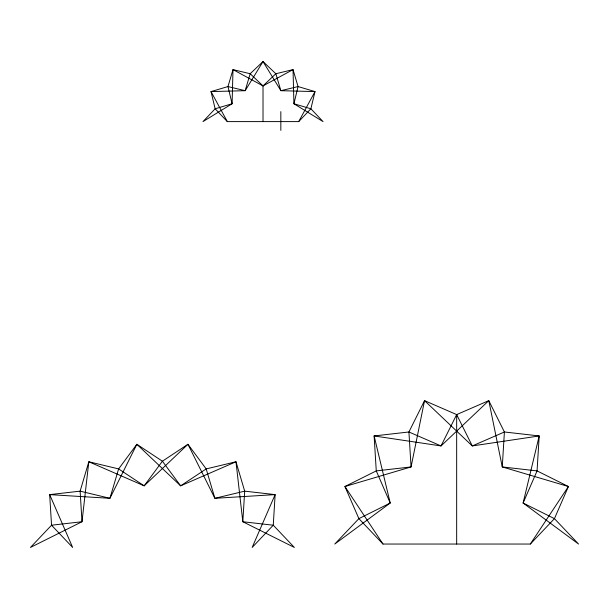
<?xml version="1.0" encoding="UTF-8"?>
<svg xmlns="http://www.w3.org/2000/svg" width="609" height="609" viewBox="0 0 609 609"><rect width="100%" height="100%" fill="white"/><g stroke="black" fill="none" stroke-linecap="round" stroke-linejoin="round"><path stroke-width="0.91" d="M530.332 544.043L568.41 486.522L537.062 470.902L502.265 466.936L488.783 400.638L456.666 414.6L441.038 445.94L374.124 435.945L376.263 470.902L390.224 503.019L334.775 544.043L358.884 518.64L390.224 503.019L374.124 435.945L408.921 431.979L441.038 445.94L488.783 400.638L504.404 431.979L502.265 466.936L568.41 486.522L554.441 518.64L530.332 544.043L382.992 544.043L358.884 518.64L344.922 486.522L376.263 470.902L411.06 466.936L424.549 400.638L456.666 414.6L472.287 445.94L539.201 435.945L537.062 470.902L523.101 503.019L578.55 544.043L554.441 518.64L523.101 503.019L539.201 435.945L504.404 431.979L472.287 445.94L424.549 400.638L408.921 431.979L411.06 466.936L344.922 486.522L382.992 544.043M298.707 121.602L315.005 91.586L298.052 86.562L280.863 90.688L263.012 61.562L250.185 73.735L245.168 90.688L211.018 91.586L215.144 108.775L227.317 121.602L298.707 121.602L310.879 108.775L315.005 91.586L280.863 90.688L275.839 73.735L263.012 61.562L245.168 90.688L227.972 86.562L211.018 91.586L227.317 121.602M263.012 85.907L275.839 73.735L293.028 69.609L298.052 86.562L293.926 103.751L323.052 121.602L310.879 108.775L293.926 103.751L293.028 69.609L263.012 85.907L232.996 69.609L227.972 86.562L232.098 103.751L202.98 121.602L215.144 108.775L232.098 103.751L232.996 69.609L250.185 73.735L263.012 85.907L263.012 121.602M456.666 414.6L456.666 544.043M280.833 111.622L280.833 130.387M244.689 491.151L242.816 521.738L294.353 547.438L273.258 525.209L242.816 521.738L235.98 461.767L206.185 468.922L180.629 485.837L136.85 444.288L118.618 468.922L109.917 498.307L49.672 494.622L51.544 525.209L72.638 547.438L49.672 494.622L80.122 491.151L109.917 498.307L136.85 444.288L162.405 461.203L180.629 485.837L235.98 461.767L244.689 491.151L275.131 494.622L273.258 525.209L252.164 547.438L275.131 494.622L214.886 498.307L187.96 444.288L162.405 461.203L144.173 485.837L88.823 461.767L80.122 491.151L81.994 521.738L30.45 547.438L51.544 525.209L81.994 521.738L88.823 461.767L118.618 468.922L144.173 485.837L187.96 444.288L206.185 468.922L214.886 498.307L244.689 491.151"/></g></svg>
